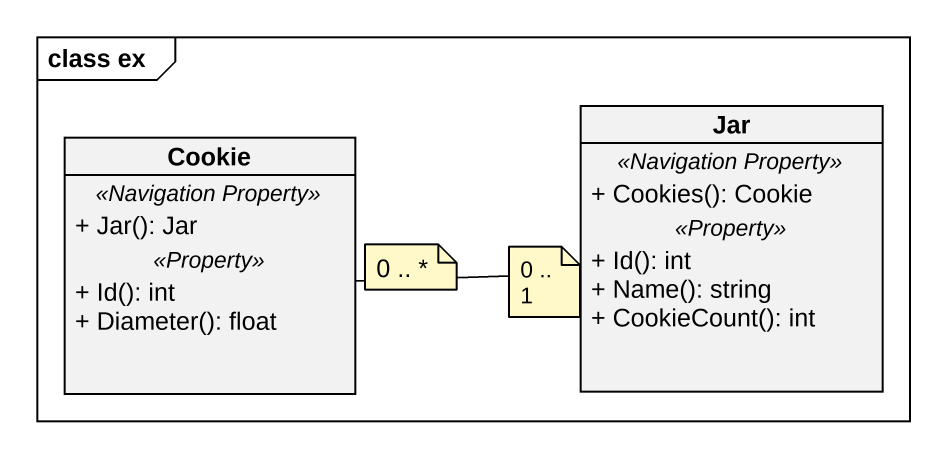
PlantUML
@startuml
mainframe class ex
hide circle
hide empty members
skinparam classAttributeIconSize 0
class Cookie {
  .. <<Navigation Property>> ..
  + Jar(): Jar
  .. <<Property>> ..
  + Id(): int
  + Diameter(): float
}
class Jar {
  .. <<Navigation Property>> ..
  + Cookies(): Cookie
  .. <<Property>> ..
  + Id(): int
  + Name(): string
  + CookieCount(): int
}
Jar -left- Cookie
note as N1
  0 .. *
end note
note as N2
  0 .. 1
end note
@enduml
